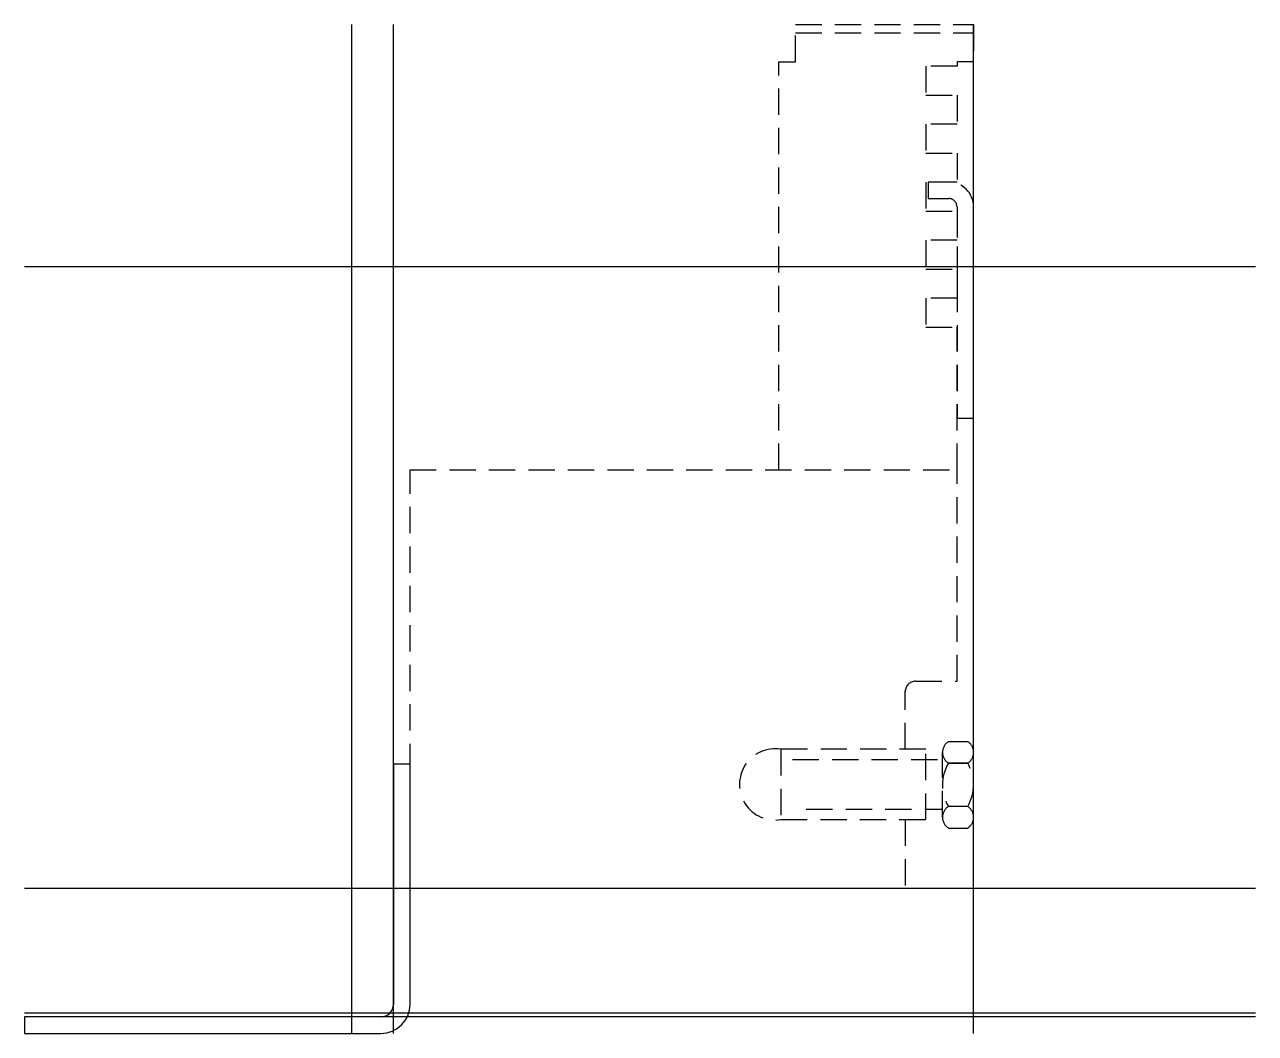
# Model space of a CAD drawing. Extents: x -79 to 218, y -5 to 238.
import ezdxf

# ---------------------------------------------------------------- set-up
doc = ezdxf.new("R2010")
doc.units = 0
doc.linetypes.add('CENTER', pattern=[28.575, 12.7, -6.35, 3.175, -6.35])
doc.linetypes.add('HIDDEN', pattern=[9.525, 6.35, -3.175])
doc.layers.get('0').update_dxf_attribs({"linetype": 'CONTINUOUS'})

msp = doc.modelspace()

# ---------------------------------------------------------------- linework, layer by layer
at = {"linetype": 'CONTINUOUS'}
for p, q in [((0, -5), (0, 238.5)), ((10, -5), (10, 238.5)), ((150, -5), (150, 238.5)), ((218, 180), (-79, 180)), ((14, 60), (10, 60)), ((10, 60), (10, 2)), ((14, 2), (14, 60)), ((218, 30), (-79, 30)), ((-79, 0), (218, 0)), ((218, -1), (-79, -1)), ((7, -1), (-79, -1)), ((-79, -1), (-79, -5)), ((-79, -5), (7, -5))]:
    msp.add_line(p, q, dxfattribs=at)
at = {"linetype": 'HIDDEN'}
for p, q in [((107, 229.5), (107, 238.5)), ((107, 238.5), (150, 238.5)), ((150, 238.5), (150, 229.5)), ((107, 236.5), (150, 236.5)), ((103, 131), (103, 229.5)), ((103, 229.5), (107, 229.5)), ((150, 229.5), (146, 229.5)), ((146, 229.5), (146, 228.5)), ((146, 228.5), (138.5, 228.5)), ((138.5, 228.5), (138.5, 221.5)), ((138.5, 221.5), (146, 221.5)), ((146, 221.5), (146, 214.5)), ((146, 214.5), (138.5, 214.5)), ((138.5, 214.5), (138.5, 207.5)), ((138.5, 207.5), (146, 207.5)), ((146, 207.5), (146, 200.5)), ((146, 200.5), (138.5, 200.5)), ((138.5, 200.5), (138.5, 193.5)), ((144, 200.5), (139, 200.5)), ((139, 200.5), (139, 196.5)), ((139, 196.5), (144, 196.5)), ((138.5, 193.5), (146, 193.5)), ((146, 194.5), (146, 143.5)), ((146, 193.5), (146, 186.5)), ((150, 143.5), (150, 194.5)), ((146, 186.5), (138.5, 186.5)), ((138.5, 186.5), (138.5, 179.5)), ((138.5, 179.5), (146, 179.5)), ((146, 179.5), (146, 172.5)), ((146, 172.5), (138.5, 172.5)), ((138.5, 172.5), (138.5, 165.5)), ((138.5, 165.5), (146, 165.5)), ((146, 131), (146, 165.5)), ((146, 143.5), (150, 143.5)), ((14, 131), (146, 131)), ((14, 30), (14, 131)), ((146, 80), (146, 131)), ((133.5, 63.59), (133.5, 77.5)), ((136, 80), (146, 80)), ((143.91, 65.44), (148.58, 65.44)), ((138.5, 63.59), (103.5, 63.59)), ((103.5, 63.59), (103.5, 46.59)), ((138.5, 46.59), (138.5, 63.59)), ((142.5, 47.17), (142.5, 62.83)), ((150, 47.17), (150, 62.83)), ((106.34, 61.09), (142.5, 61.09)), ((143.91, 60.22), (148.58, 60.22)), ((148.58, 60.22), (143.91, 60.22)), ((109.62, 49.09), (142.5, 49.09)), ((148.58, 49.78), (143.91, 49.78)), ((148.58, 49.78), (143.91, 49.78)), ((103.5, 46.59), (138.5, 46.59)), ((133.5, 46.59), (133.5, 30)), ((143.91, 44.56), (148.58, 44.56)), ((133.5, 30), (14, 30))]:
    msp.add_line(p, q, dxfattribs=at)
at = {"linetype": 'CENTER'}
msp.add_line((218, 180), (73, 180), dxfattribs=at)
at = {"linetype": 'HIDDEN'}
for centre, radius, start, end in [((144, 194.5), 6, 0, 90), ((144, 194.5), 2, 0, 90), ((136, 77.5), 2.5, 90, 180), ((145.6, 62.83), 3.11, 122.9413, 237.0587), ((146.89, 62.83), 3.11, 302.9413, 57.0587), ((102.13, 55.09), 8.61, 80.8316, 279.1684), ((152.81, 55), 10.32, 149.6146, 210.3854), ((139.68, 55), 10.32, 329.6146, 30.3854), ((145.6, 47.17), 3.11, 122.9413, 237.0587), ((146.89, 47.17), 3.11, 302.9413, 57.0587)]:
    msp.add_arc(centre, radius, start, end, dxfattribs=at)
at = {"linetype": 'CONTINUOUS'}
for radius, end in [(3, 0), (7, 360)]:
    msp.add_arc((7, 2), radius, 270, end, dxfattribs=at)

doc.saveas('drawing.dxf')
